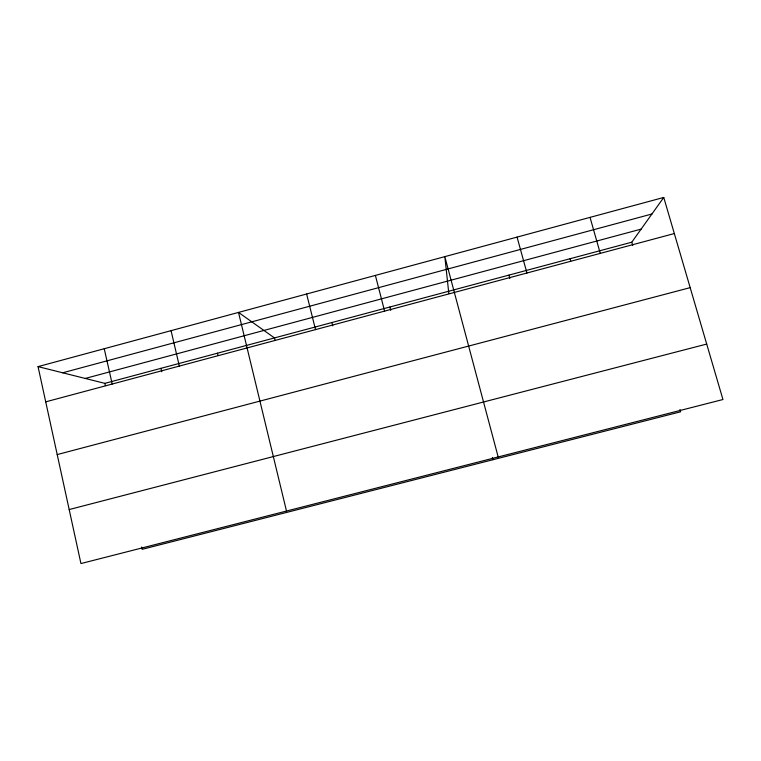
<?xml version="1.0" encoding="UTF-8"?>
<svg xmlns="http://www.w3.org/2000/svg" width="761" height="761" viewBox="0 0 761 761"><rect width="100%" height="100%" fill="white"/><g stroke="black" fill="none" stroke-linecap="round" stroke-linejoin="round"><path stroke-width="1.14" d="M38.05 366.621L104.856 383.363L631.773 242.198L663.754 197.441L722.95 399.525L80.942 563.559L38.05 366.621L663.754 197.441M62.668 372.795L651.92 214.003M85.242 378.445L641.123 229.118M45.717 401.846L674.332 233.551M57.208 454.574L690.179 287.639M69.184 509.556L706.703 344.067M631.773 242.198L632.752 245.575M679.944 409.532L680.591 411.796L142.164 549.318L141.651 547.045M590.041 217.37L600.267 253.384M570.084 258.721L570.712 260.975M517.061 237.099L526.945 273.009M508.9 275.111L509.822 278.478M498.17 456.952L444.824 256.638L448.838 293.603M492.367 457.466L492.966 459.72M389.851 307.006L390.716 310.355M375.392 275.406L384.6 311.116M331.929 322.531L332.766 325.87M306.626 294.003L315.52 329.618M275.035 340.224L274.474 337.922L238.516 312.419L286.497 511.04M217.484 353.19L218.026 355.492M171.063 330.655L179.33 366.07M160.942 368.334L161.741 371.777M104.238 348.728L112.209 384.039M104.856 383.363L105.37 385.656"/></g></svg>
